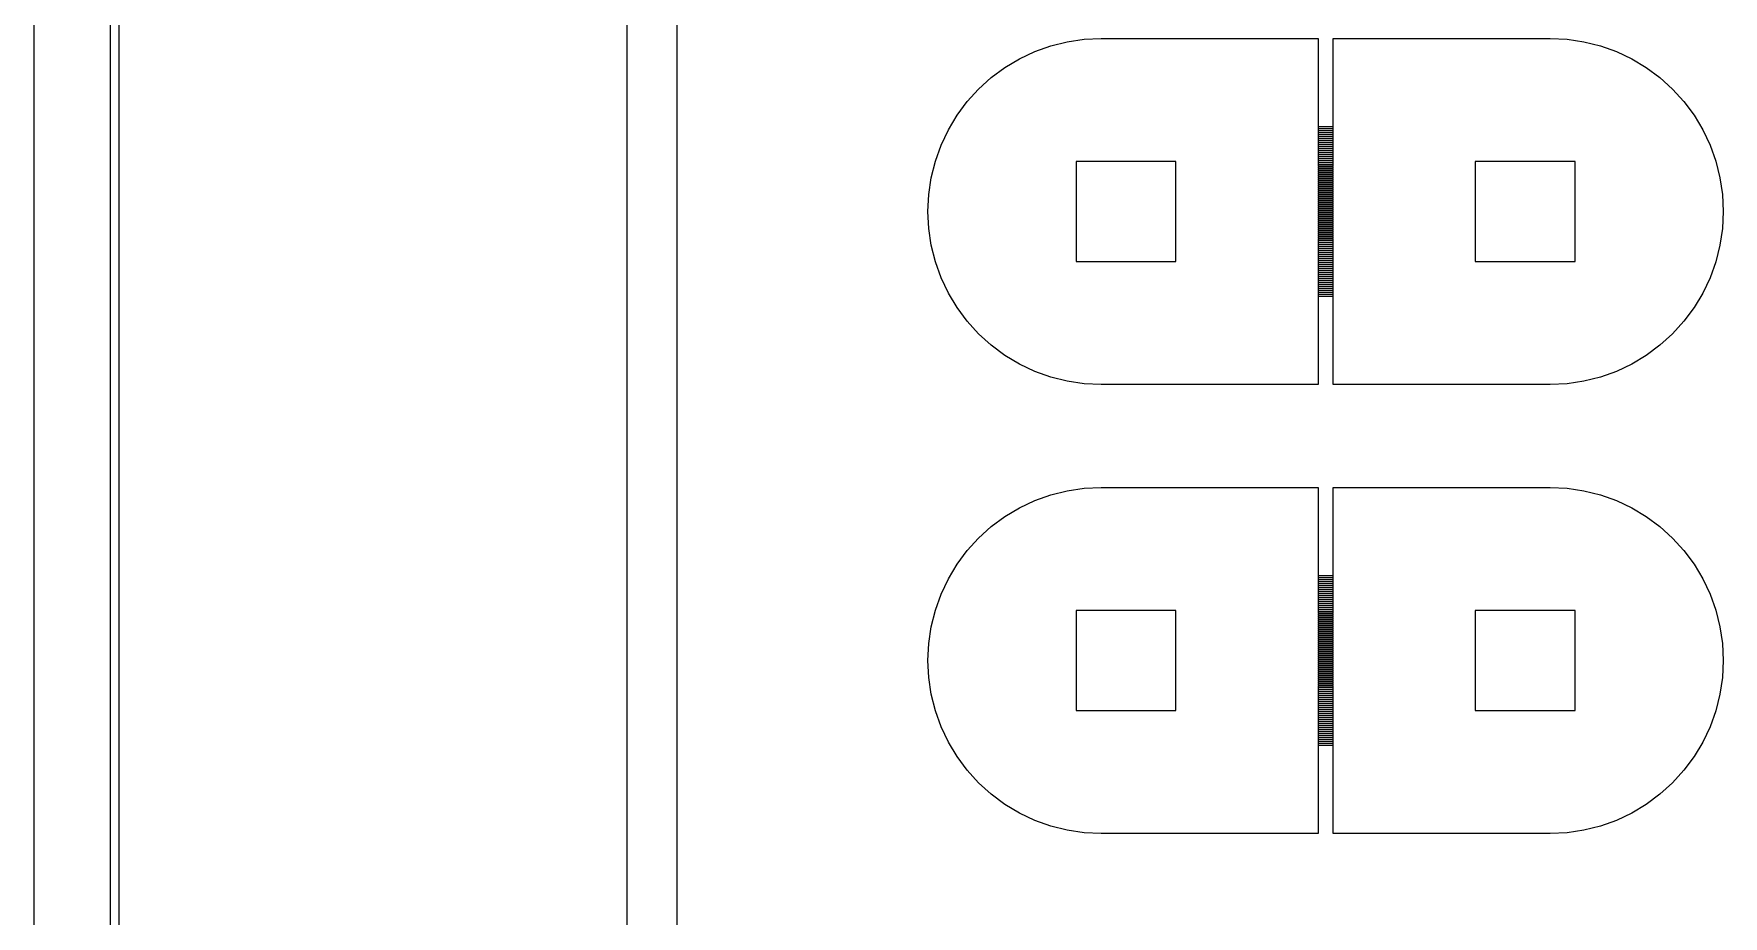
# Model space of a CAD drawing. Extents: x -17 to 130, y -40 to 112.
# Drawn here: x -16.89 to 16.97, y 17.37 to 35.06 of the extents above; entities that cross this region are included whole.
import ezdxf

# ---------------------------------------------------------------- set-up
doc = ezdxf.new("R2010")
doc.units = 0

msp = doc.modelspace()

# ---------------------------------------------------------------- linework, layer by layer
for p, q in [((-5, -4.5), (-5, 76.5)), ((-4, 76), (-4, -4)), ((-16.8921, 64.7463), (-16.8921, 7.25366)), ((-15.3519, 7.25034), (-15.3519, 64.7497)), ((-15.1895, 64.7488), (-15.1895, 7.25121)), ((3.49272, 34.8206), (3.82304, 34.9033)), ((3.82304, 34.9033), (4.15988, 34.9533)), ((4.15988, 34.9533), (4.5, 34.97)), ((4.5, 34.97), (8.85001, 34.97)), ((8.85001, 34.97), (8.85001, 33.205)), ((9.14999, 33.205), (9.14999, 34.97)), ((9.14999, 34.97), (13.5, 34.97)), ((13.5, 34.97), (13.8401, 34.9533)), ((13.8401, 34.9533), (14.177, 34.9033)), ((14.177, 34.9033), (14.5073, 34.8206)), ((2.57217, 34.3852), (2.86426, 34.5603)), ((2.86426, 34.5603), (3.17209, 34.7059)), ((3.17209, 34.7059), (3.49272, 34.8206)), ((14.5073, 34.8206), (14.8279, 34.7059)), ((14.8279, 34.7059), (15.1357, 34.5603)), ((15.1357, 34.5603), (15.4278, 34.3852)), ((2.29866, 34.1823), (2.57217, 34.3852)), ((15.4278, 34.3852), (15.7013, 34.1823)), ((1.81766, 33.7013), (2.04634, 33.9537)), ((2.04634, 33.9537), (2.29866, 34.1823)), ((15.7013, 34.1823), (15.9537, 33.9537)), ((15.9537, 33.9537), (16.1823, 33.7013)), ((1.61481, 33.4278), (1.81766, 33.7013)), ((16.1823, 33.7013), (16.3852, 33.4278)), ((1.43974, 33.1357), (1.61481, 33.4278)), ((8.85001, 33.205), (9.14999, 33.205)), ((9.14999, 33.195), (8.85001, 33.195)), ((8.85001, 33.195), (8.85001, 33.165)), ((9.14999, 33.165), (9.14999, 33.195)), ((16.3852, 33.4278), (16.5603, 33.1357)), ((1.29414, 32.8279), (1.43974, 33.1357)), ((8.85001, 33.165), (9.14999, 33.165)), ((9.14999, 33.155), (8.85001, 33.155)), ((8.85001, 33.155), (8.85001, 33.125)), ((8.85001, 33.125), (9.14999, 33.125)), ((9.14999, 33.115), (8.85001, 33.115)), ((8.85001, 33.115), (8.85001, 33.085)), ((8.85001, 33.085), (9.14999, 33.085)), ((9.14999, 33.075), (8.85001, 33.075)), ((8.85001, 33.075), (8.85001, 33.045)), ((8.85001, 33.045), (9.14999, 33.045)), ((9.14999, 33.035), (8.85001, 33.035)), ((8.85001, 33.035), (8.85001, 33.005)), ((8.85001, 33.005), (9.14999, 33.005)), ((9.14999, 32.995), (8.85001, 32.995)), ((8.85001, 32.995), (8.85001, 32.965)), ((8.85001, 32.965), (9.14999, 32.965)), ((9.14999, 32.955), (8.85001, 32.955)), ((8.85001, 32.955), (8.85001, 32.925)), ((8.85001, 32.925), (9.14999, 32.925)), ((9.14999, 32.915), (8.85001, 32.915)), ((8.85001, 32.915), (8.85001, 32.885)), ((8.85001, 32.885), (9.14999, 32.885)), ((9.14999, 32.875), (8.85001, 32.875)), ((8.85001, 32.875), (8.85001, 32.845)), ((9.14999, 33.125), (9.14999, 33.155)), ((9.14999, 33.085), (9.14999, 33.115)), ((9.14999, 33.045), (9.14999, 33.075)), ((9.14999, 33.005), (9.14999, 33.035)), ((9.14999, 32.965), (9.14999, 32.995)), ((9.14999, 32.925), (9.14999, 32.955)), ((9.14999, 32.885), (9.14999, 32.915)), ((9.14999, 32.845), (9.14999, 32.875)), ((16.5603, 33.1357), (16.7059, 32.8279)), ((1.17943, 32.5073), (1.29414, 32.8279)), ((8.85001, 32.845), (9.14999, 32.845)), ((9.14999, 32.835), (8.85001, 32.835)), ((8.85001, 32.835), (8.85001, 32.805)), ((8.85001, 32.805), (9.14999, 32.805)), ((9.14999, 32.795), (8.85001, 32.795)), ((8.85001, 32.795), (8.85001, 32.765)), ((8.85001, 32.765), (9.14999, 32.765)), ((9.14999, 32.755), (8.85001, 32.755)), ((8.85001, 32.755), (8.85001, 32.725)), ((8.85001, 32.725), (9.14999, 32.725)), ((9.14999, 32.715), (8.85001, 32.715)), ((8.85001, 32.715), (8.85001, 32.685)), ((8.85001, 32.685), (9.14999, 32.685)), ((9.14999, 32.675), (8.85001, 32.675)), ((8.85001, 32.675), (8.85001, 32.645)), ((8.85001, 32.645), (9.14999, 32.645)), ((9.14999, 32.635), (8.85001, 32.635)), ((8.85001, 32.635), (8.85001, 32.605)), ((8.85001, 32.605), (9.14999, 32.605)), ((9.14999, 32.595), (8.85001, 32.595)), ((8.85001, 32.595), (8.85001, 32.565)), ((8.85001, 32.565), (9.14999, 32.565)), ((9.14999, 32.555), (8.85001, 32.555)), ((8.85001, 32.555), (8.85001, 32.525)), ((8.85001, 32.525), (9.14999, 32.525)), ((9.14999, 32.515), (8.85001, 32.515)), ((8.85001, 32.515), (8.85001, 32.485)), ((9.14999, 32.805), (9.14999, 32.835)), ((9.14999, 32.765), (9.14999, 32.795)), ((9.14999, 32.725), (9.14999, 32.755)), ((9.14999, 32.685), (9.14999, 32.715)), ((9.14999, 32.645), (9.14999, 32.675)), ((9.14999, 32.605), (9.14999, 32.635)), ((9.14999, 32.565), (9.14999, 32.595)), ((9.14999, 32.525), (9.14999, 32.555)), ((9.14999, 32.485), (9.14999, 32.515)), ((16.7059, 32.8279), (16.8206, 32.5073)), ((1.04672, 31.8401), (1.09668, 32.177)), ((1.09668, 32.177), (1.17943, 32.5073)), ((6, 32.5), (4, 32.5)), ((4, 32.5), (4, 30.5)), ((6, 30.5), (6, 32.5)), ((8.85001, 32.485), (9.14999, 32.485)), ((9.14999, 32.475), (8.85001, 32.475)), ((8.85001, 32.475), (8.85001, 32.445)), ((8.85001, 32.445), (9.14999, 32.445)), ((9.14999, 32.435), (8.85001, 32.435)), ((8.85001, 32.435), (8.85001, 32.405)), ((8.85001, 32.405), (9.14999, 32.405)), ((9.14999, 32.395), (8.85001, 32.395)), ((8.85001, 32.395), (8.85001, 32.365)), ((8.85001, 32.365), (9.14999, 32.365)), ((9.14999, 32.355), (8.85001, 32.355)), ((8.85001, 32.355), (8.85001, 32.325)), ((8.85001, 32.325), (9.14999, 32.325)), ((9.14999, 32.315), (8.85001, 32.315)), ((8.85001, 32.315), (8.85001, 32.285)), ((8.85001, 32.285), (9.14999, 32.285)), ((9.14999, 32.275), (8.85001, 32.275)), ((8.85001, 32.275), (8.85001, 32.245)), ((8.85001, 32.245), (9.14999, 32.245)), ((9.14999, 32.235), (8.85001, 32.235)), ((8.85001, 32.235), (8.85001, 32.205)), ((8.85001, 32.205), (9.14999, 32.205)), ((9.14999, 32.195), (8.85001, 32.195)), ((8.85001, 32.195), (8.85001, 32.165)), ((9.14999, 32.445), (9.14999, 32.475)), ((9.14999, 32.405), (9.14999, 32.435)), ((9.14999, 32.365), (9.14999, 32.395)), ((9.14999, 32.325), (9.14999, 32.355)), ((9.14999, 32.285), (9.14999, 32.315)), ((9.14999, 32.245), (9.14999, 32.275)), ((9.14999, 32.205), (9.14999, 32.235)), ((9.14999, 32.165), (9.14999, 32.195)), ((14, 32.5), (12, 32.5)), ((12, 32.5), (12, 30.5)), ((14, 30.5), (14, 32.5)), ((16.8206, 32.5073), (16.9033, 32.177)), ((16.9033, 32.177), (16.9533, 31.8401)), ((1.03001, 31.5), (1.04672, 31.8401)), ((8.85001, 32.165), (9.14999, 32.165)), ((9.14999, 32.155), (8.85001, 32.155)), ((8.85001, 32.155), (8.85001, 32.125)), ((8.85001, 32.125), (9.14999, 32.125)), ((9.14999, 32.115), (8.85001, 32.115)), ((8.85001, 32.115), (8.85001, 32.085)), ((8.85001, 32.085), (9.14999, 32.085)), ((9.14999, 32.075), (8.85001, 32.075)), ((8.85001, 32.075), (8.85001, 32.045)), ((8.85001, 32.045), (9.14999, 32.045)), ((9.14999, 32.035), (8.85001, 32.035)), ((8.85001, 32.035), (8.85001, 32.005)), ((8.85001, 32.005), (9.14999, 32.005)), ((9.14999, 31.995), (8.85001, 31.995)), ((8.85001, 31.995), (8.85001, 31.965)), ((8.85001, 31.965), (9.14999, 31.965)), ((9.14999, 31.955), (8.85001, 31.955)), ((8.85001, 31.955), (8.85001, 31.925)), ((8.85001, 31.925), (9.14999, 31.925)), ((9.14999, 31.915), (8.85001, 31.915)), ((8.85001, 31.915), (8.85001, 31.885)), ((8.85001, 31.885), (9.14999, 31.885)), ((9.14999, 31.875), (8.85001, 31.875)), ((8.85001, 31.875), (8.85001, 31.845)), ((8.85001, 31.845), (9.14999, 31.845)), ((9.14999, 31.835), (8.85001, 31.835)), ((8.85001, 31.835), (8.85001, 31.805)), ((9.14999, 32.125), (9.14999, 32.155)), ((9.14999, 32.085), (9.14999, 32.115)), ((9.14999, 32.045), (9.14999, 32.075)), ((9.14999, 32.005), (9.14999, 32.035)), ((9.14999, 31.965), (9.14999, 31.995)), ((9.14999, 31.925), (9.14999, 31.955)), ((9.14999, 31.885), (9.14999, 31.915)), ((9.14999, 31.845), (9.14999, 31.875)), ((9.14999, 31.805), (9.14999, 31.835)), ((16.9533, 31.8401), (16.97, 31.5)), ((1.04672, 31.1599), (1.03001, 31.5)), ((8.85001, 31.805), (9.14999, 31.805)), ((9.14999, 31.795), (8.85001, 31.795)), ((8.85001, 31.795), (8.85001, 31.765)), ((8.85001, 31.765), (9.14999, 31.765)), ((9.14999, 31.755), (8.85001, 31.755)), ((8.85001, 31.755), (8.85001, 31.725)), ((8.85001, 31.725), (9.14999, 31.725)), ((9.14999, 31.715), (8.85001, 31.715)), ((8.85001, 31.715), (8.85001, 31.685)), ((8.85001, 31.685), (9.14999, 31.685)), ((9.14999, 31.675), (8.85001, 31.675)), ((8.85001, 31.675), (8.85001, 31.645)), ((8.85001, 31.645), (9.14999, 31.645)), ((9.14999, 31.635), (8.85001, 31.635)), ((8.85001, 31.635), (8.85001, 31.605)), ((8.85001, 31.605), (9.14999, 31.605)), ((9.14999, 31.595), (8.85001, 31.595)), ((8.85001, 31.595), (8.85001, 31.565)), ((8.85001, 31.565), (9.14999, 31.565)), ((9.14999, 31.555), (8.85001, 31.555)), ((8.85001, 31.555), (8.85001, 31.525)), ((8.85001, 31.525), (9.14999, 31.525)), ((9.14999, 31.515), (8.85001, 31.515)), ((8.85001, 31.515), (8.85001, 31.485)), ((9.14999, 31.765), (9.14999, 31.795)), ((9.14999, 31.725), (9.14999, 31.755)), ((9.14999, 31.685), (9.14999, 31.715)), ((9.14999, 31.645), (9.14999, 31.675)), ((9.14999, 31.605), (9.14999, 31.635)), ((9.14999, 31.565), (9.14999, 31.595)), ((9.14999, 31.525), (9.14999, 31.555)), ((9.14999, 31.485), (9.14999, 31.515)), ((16.97, 31.5), (16.9533, 31.1599)), ((1.09668, 30.823), (1.04672, 31.1599)), ((8.85001, 31.485), (9.14999, 31.485)), ((9.14999, 31.475), (8.85001, 31.475)), ((8.85001, 31.475), (8.85001, 31.445)), ((8.85001, 31.445), (9.14999, 31.445)), ((9.14999, 31.435), (8.85001, 31.435)), ((8.85001, 31.435), (8.85001, 31.405)), ((8.85001, 31.405), (9.14999, 31.405)), ((9.14999, 31.395), (8.85001, 31.395)), ((8.85001, 31.395), (8.85001, 31.365)), ((8.85001, 31.365), (9.14999, 31.365)), ((9.14999, 31.355), (8.85001, 31.355)), ((8.85001, 31.355), (8.85001, 31.325)), ((8.85001, 31.325), (9.14999, 31.325)), ((9.14999, 31.315), (8.85001, 31.315)), ((8.85001, 31.315), (8.85001, 31.285)), ((8.85001, 31.285), (9.14999, 31.285)), ((9.14999, 31.275), (8.85001, 31.275)), ((8.85001, 31.275), (8.85001, 31.245)), ((8.85001, 31.245), (9.14999, 31.245)), ((9.14999, 31.235), (8.85001, 31.235)), ((8.85001, 31.235), (8.85001, 31.205)), ((8.85001, 31.205), (9.14999, 31.205)), ((9.14999, 31.195), (8.85001, 31.195)), ((8.85001, 31.195), (8.85001, 31.165)), ((8.85001, 31.165), (9.14999, 31.165)), ((9.14999, 31.155), (8.85001, 31.155)), ((8.85001, 31.155), (8.85001, 31.125)), ((9.14999, 31.445), (9.14999, 31.475)), ((9.14999, 31.405), (9.14999, 31.435)), ((9.14999, 31.365), (9.14999, 31.395)), ((9.14999, 31.325), (9.14999, 31.355)), ((9.14999, 31.285), (9.14999, 31.315)), ((9.14999, 31.245), (9.14999, 31.275)), ((9.14999, 31.205), (9.14999, 31.235)), ((9.14999, 31.165), (9.14999, 31.195)), ((9.14999, 31.125), (9.14999, 31.155)), ((16.9533, 31.1599), (16.9033, 30.823)), ((1.17943, 30.4927), (1.09668, 30.823)), ((8.85001, 31.125), (9.14999, 31.125)), ((9.14999, 31.115), (8.85001, 31.115)), ((8.85001, 31.115), (8.85001, 31.085)), ((8.85001, 31.085), (9.14999, 31.085)), ((9.14999, 31.075), (8.85001, 31.075)), ((8.85001, 31.075), (8.85001, 31.045)), ((8.85001, 31.045), (9.14999, 31.045)), ((9.14999, 31.035), (8.85001, 31.035)), ((8.85001, 31.035), (8.85001, 31.005)), ((8.85001, 31.005), (9.14999, 31.005)), ((9.14999, 30.995), (8.85001, 30.995)), ((8.85001, 30.995), (8.85001, 30.965)), ((8.85001, 30.965), (9.14999, 30.965)), ((9.14999, 30.955), (8.85001, 30.955)), ((8.85001, 30.955), (8.85001, 30.925)), ((8.85001, 30.925), (9.14999, 30.925)), ((9.14999, 30.915), (8.85001, 30.915)), ((8.85001, 30.915), (8.85001, 30.885)), ((8.85001, 30.885), (9.14999, 30.885)), ((9.14999, 30.875), (8.85001, 30.875)), ((8.85001, 30.875), (8.85001, 30.845)), ((8.85001, 30.845), (9.14999, 30.845)), ((9.14999, 30.835), (8.85001, 30.835)), ((8.85001, 30.835), (8.85001, 30.805)), ((9.14999, 31.085), (9.14999, 31.115)), ((9.14999, 31.045), (9.14999, 31.075)), ((9.14999, 31.005), (9.14999, 31.035)), ((9.14999, 30.965), (9.14999, 30.995)), ((9.14999, 30.925), (9.14999, 30.955)), ((9.14999, 30.885), (9.14999, 30.915)), ((9.14999, 30.845), (9.14999, 30.875)), ((9.14999, 30.805), (9.14999, 30.835)), ((16.9033, 30.823), (16.8206, 30.4927)), ((1.29414, 30.1721), (1.17943, 30.4927)), ((4, 30.5), (6, 30.5)), ((8.85001, 30.805), (9.14999, 30.805)), ((9.14999, 30.795), (8.85001, 30.795)), ((8.85001, 30.795), (8.85001, 30.765)), ((8.85001, 30.765), (9.14999, 30.765)), ((9.14999, 30.755), (8.85001, 30.755)), ((8.85001, 30.755), (8.85001, 30.725)), ((8.85001, 30.725), (9.14999, 30.725)), ((9.14999, 30.715), (8.85001, 30.715)), ((8.85001, 30.715), (8.85001, 30.685)), ((8.85001, 30.685), (9.14999, 30.685)), ((9.14999, 30.675), (8.85001, 30.675)), ((8.85001, 30.675), (8.85001, 30.645)), ((8.85001, 30.645), (9.14999, 30.645)), ((9.14999, 30.635), (8.85001, 30.635)), ((8.85001, 30.635), (8.85001, 30.605)), ((8.85001, 30.605), (9.14999, 30.605)), ((9.14999, 30.595), (8.85001, 30.595)), ((8.85001, 30.595), (8.85001, 30.565)), ((8.85001, 30.565), (9.14999, 30.565)), ((9.14999, 30.555), (8.85001, 30.555)), ((8.85001, 30.555), (8.85001, 30.525)), ((8.85001, 30.525), (9.14999, 30.525)), ((9.14999, 30.515), (8.85001, 30.515)), ((8.85001, 30.515), (8.85001, 30.485)), ((8.85001, 30.485), (9.14999, 30.485)), ((9.14999, 30.765), (9.14999, 30.795)), ((9.14999, 30.725), (9.14999, 30.755)), ((9.14999, 30.685), (9.14999, 30.715)), ((9.14999, 30.645), (9.14999, 30.675)), ((9.14999, 30.605), (9.14999, 30.635)), ((9.14999, 30.565), (9.14999, 30.595)), ((9.14999, 30.525), (9.14999, 30.555)), ((9.14999, 30.485), (9.14999, 30.515)), ((12, 30.5), (14, 30.5)), ((16.8206, 30.4927), (16.7059, 30.1721)), ((1.43974, 29.8643), (1.29414, 30.1721)), ((9.14999, 30.475), (8.85001, 30.475)), ((8.85001, 30.475), (8.85001, 30.445)), ((8.85001, 30.445), (9.14999, 30.445)), ((9.14999, 30.435), (8.85001, 30.435)), ((8.85001, 30.435), (8.85001, 30.405)), ((8.85001, 30.405), (9.14999, 30.405)), ((9.14999, 30.395), (8.85001, 30.395)), ((8.85001, 30.395), (8.85001, 30.365)), ((8.85001, 30.365), (9.14999, 30.365)), ((9.14999, 30.355), (8.85001, 30.355)), ((8.85001, 30.355), (8.85001, 30.325)), ((8.85001, 30.325), (9.14999, 30.325)), ((9.14999, 30.315), (8.85001, 30.315)), ((8.85001, 30.315), (8.85001, 30.285)), ((8.85001, 30.285), (9.14999, 30.285)), ((9.14999, 30.275), (8.85001, 30.275)), ((8.85001, 30.275), (8.85001, 30.245)), ((8.85001, 30.245), (9.14999, 30.245)), ((9.14999, 30.235), (8.85001, 30.235)), ((8.85001, 30.235), (8.85001, 30.205)), ((8.85001, 30.205), (9.14999, 30.205)), ((9.14999, 30.195), (8.85001, 30.195)), ((8.85001, 30.195), (8.85001, 30.165)), ((8.85001, 30.165), (9.14999, 30.165)), ((9.14999, 30.155), (8.85001, 30.155)), ((8.85001, 30.155), (8.85001, 30.125)), ((9.14999, 30.445), (9.14999, 30.475)), ((9.14999, 30.405), (9.14999, 30.435)), ((9.14999, 30.365), (9.14999, 30.395)), ((9.14999, 30.325), (9.14999, 30.355)), ((9.14999, 30.285), (9.14999, 30.315)), ((9.14999, 30.245), (9.14999, 30.275)), ((9.14999, 30.205), (9.14999, 30.235)), ((9.14999, 30.165), (9.14999, 30.195)), ((9.14999, 30.125), (9.14999, 30.155)), ((16.7059, 30.1721), (16.5603, 29.8643)), ((1.61481, 29.5722), (1.43974, 29.8643)), ((8.85001, 30.125), (9.14999, 30.125)), ((9.14999, 30.115), (8.85001, 30.115)), ((8.85001, 30.115), (8.85001, 30.085)), ((8.85001, 30.085), (9.14999, 30.085)), ((9.14999, 30.075), (8.85001, 30.075)), ((8.85001, 30.075), (8.85001, 30.045)), ((8.85001, 30.045), (9.14999, 30.045)), ((9.14999, 30.035), (8.85001, 30.035)), ((8.85001, 30.035), (8.85001, 30.005)), ((8.85001, 30.005), (9.14999, 30.005)), ((9.14999, 29.995), (8.85001, 29.995)), ((8.85001, 29.995), (8.85001, 29.965)), ((8.85001, 29.965), (9.14999, 29.965)), ((9.14999, 29.955), (8.85001, 29.955)), ((8.85001, 29.955), (8.85001, 29.925)), ((8.85001, 29.925), (9.14999, 29.925)), ((9.14999, 29.915), (8.85001, 29.915)), ((8.85001, 29.915), (8.85001, 29.885)), ((8.85001, 29.885), (9.14999, 29.885)), ((9.14999, 29.875), (8.85001, 29.875)), ((8.85001, 29.875), (8.85001, 29.845)), ((8.85001, 29.845), (9.14999, 29.845)), ((9.14999, 29.835), (8.85001, 29.835)), ((8.85001, 29.835), (8.85001, 29.805)), ((8.85001, 29.805), (9.14999, 29.805)), ((9.14999, 30.085), (9.14999, 30.115)), ((9.14999, 30.045), (9.14999, 30.075)), ((9.14999, 30.005), (9.14999, 30.035)), ((9.14999, 29.965), (9.14999, 29.995)), ((9.14999, 29.925), (9.14999, 29.955)), ((9.14999, 29.885), (9.14999, 29.915)), ((9.14999, 29.845), (9.14999, 29.875)), ((9.14999, 29.805), (9.14999, 29.835)), ((16.5603, 29.8643), (16.3852, 29.5722)), ((1.81766, 29.2987), (1.61481, 29.5722)), ((9.14999, 29.795), (8.85001, 29.795)), ((8.85001, 29.795), (8.85001, 28.03)), ((9.14999, 28.03), (9.14999, 29.795)), ((16.3852, 29.5722), (16.1823, 29.2987)), ((2.04634, 29.0463), (1.81766, 29.2987)), ((16.1823, 29.2987), (15.9537, 29.0463)), ((2.29866, 28.8177), (2.04634, 29.0463)), ((2.57217, 28.6148), (2.29866, 28.8177)), ((15.7013, 28.8177), (15.4278, 28.6148)), ((15.9537, 29.0463), (15.7013, 28.8177)), ((2.86426, 28.4397), (2.57217, 28.6148)), ((15.4278, 28.6148), (15.1357, 28.4397)), ((3.17209, 28.2941), (2.86426, 28.4397)), ((3.49272, 28.1794), (3.17209, 28.2941)), ((3.82304, 28.0967), (3.49272, 28.1794)), ((14.5073, 28.1794), (14.177, 28.0967)), ((14.8279, 28.2941), (14.5073, 28.1794)), ((15.1357, 28.4397), (14.8279, 28.2941)), ((4.15988, 28.0467), (3.82304, 28.0967)), ((4.5, 28.03), (4.15988, 28.0467)), ((8.85001, 28.03), (4.5, 28.03)), ((13.5, 28.03), (9.14999, 28.03)), ((13.8401, 28.0467), (13.5, 28.03)), ((14.177, 28.0967), (13.8401, 28.0467)), ((3.17209, 25.7059), (3.49272, 25.8206)), ((3.49272, 25.8206), (3.82304, 25.9033)), ((3.82304, 25.9033), (4.15988, 25.9533)), ((4.15988, 25.9533), (4.5, 25.97)), ((4.5, 25.97), (8.85001, 25.97)), ((8.85001, 25.97), (8.85001, 24.205)), ((9.14999, 24.205), (9.14999, 25.97)), ((9.14999, 25.97), (13.5, 25.97)), ((13.5, 25.97), (13.8401, 25.9533)), ((13.8401, 25.9533), (14.177, 25.9033)), ((14.177, 25.9033), (14.5073, 25.8206)), ((14.5073, 25.8206), (14.8279, 25.7059)), ((2.57217, 25.3852), (2.86426, 25.5603)), ((2.86426, 25.5603), (3.17209, 25.7059)), ((14.8279, 25.7059), (15.1357, 25.5603)), ((15.1357, 25.5603), (15.4278, 25.3852)), ((2.04634, 24.9537), (2.29866, 25.1823)), ((2.29866, 25.1823), (2.57217, 25.3852)), ((15.4278, 25.3852), (15.7013, 25.1823)), ((15.7013, 25.1823), (15.9537, 24.9537)), ((1.81766, 24.7013), (2.04634, 24.9537)), ((15.9537, 24.9537), (16.1823, 24.7013)), ((1.43974, 24.1357), (1.61481, 24.4278)), ((1.61481, 24.4278), (1.81766, 24.7013)), ((16.1823, 24.7013), (16.3852, 24.4278)), ((16.3852, 24.4278), (16.5603, 24.1357)), ((1.29414, 23.8279), (1.43974, 24.1357)), ((8.85001, 24.205), (9.14999, 24.205)), ((9.14999, 24.195), (8.85001, 24.195)), ((8.85001, 24.195), (8.85001, 24.165)), ((8.85001, 24.165), (9.14999, 24.165)), ((9.14999, 24.155), (8.85001, 24.155)), ((8.85001, 24.155), (8.85001, 24.125)), ((8.85001, 24.125), (9.14999, 24.125)), ((9.14999, 24.115), (8.85001, 24.115)), ((8.85001, 24.115), (8.85001, 24.085)), ((8.85001, 24.085), (9.14999, 24.085)), ((9.14999, 24.075), (8.85001, 24.075)), ((8.85001, 24.075), (8.85001, 24.045)), ((8.85001, 24.045), (9.14999, 24.045)), ((9.14999, 24.165), (9.14999, 24.195)), ((9.14999, 24.125), (9.14999, 24.155)), ((9.14999, 24.085), (9.14999, 24.115)), ((9.14999, 24.045), (9.14999, 24.075)), ((16.5603, 24.1357), (16.7059, 23.8279)), ((1.17943, 23.5073), (1.29414, 23.8279)), ((9.14999, 24.035), (8.85001, 24.035)), ((8.85001, 24.035), (8.85001, 24.005)), ((8.85001, 24.005), (9.14999, 24.005)), ((9.14999, 23.995), (8.85001, 23.995)), ((8.85001, 23.995), (8.85001, 23.965)), ((8.85001, 23.965), (9.14999, 23.965)), ((9.14999, 23.955), (8.85001, 23.955)), ((8.85001, 23.955), (8.85001, 23.925)), ((8.85001, 23.925), (9.14999, 23.925)), ((9.14999, 23.915), (8.85001, 23.915)), ((8.85001, 23.915), (8.85001, 23.885)), ((8.85001, 23.885), (9.14999, 23.885)), ((9.14999, 23.875), (8.85001, 23.875)), ((8.85001, 23.875), (8.85001, 23.845)), ((8.85001, 23.845), (9.14999, 23.845)), ((9.14999, 23.835), (8.85001, 23.835)), ((8.85001, 23.835), (8.85001, 23.805)), ((8.85001, 23.805), (9.14999, 23.805)), ((9.14999, 23.795), (8.85001, 23.795)), ((8.85001, 23.795), (8.85001, 23.765)), ((8.85001, 23.765), (9.14999, 23.765)), ((9.14999, 23.755), (8.85001, 23.755)), ((8.85001, 23.755), (8.85001, 23.725)), ((8.85001, 23.725), (9.14999, 23.725)), ((9.14999, 23.715), (8.85001, 23.715)), ((8.85001, 23.715), (8.85001, 23.685)), ((9.14999, 24.005), (9.14999, 24.035)), ((9.14999, 23.965), (9.14999, 23.995)), ((9.14999, 23.925), (9.14999, 23.955)), ((9.14999, 23.885), (9.14999, 23.915)), ((9.14999, 23.845), (9.14999, 23.875)), ((9.14999, 23.805), (9.14999, 23.835)), ((9.14999, 23.765), (9.14999, 23.795)), ((9.14999, 23.725), (9.14999, 23.755)), ((9.14999, 23.685), (9.14999, 23.715)), ((16.7059, 23.8279), (16.8206, 23.5073)), ((1.09668, 23.177), (1.17943, 23.5073)), ((6, 23.5), (4, 23.5)), ((4, 23.5), (4, 21.5)), ((6, 21.5), (6, 23.5)), ((8.85001, 23.685), (9.14999, 23.685)), ((9.14999, 23.675), (8.85001, 23.675)), ((8.85001, 23.675), (8.85001, 23.645)), ((8.85001, 23.645), (9.14999, 23.645)), ((9.14999, 23.635), (8.85001, 23.635)), ((8.85001, 23.635), (8.85001, 23.605)), ((8.85001, 23.605), (9.14999, 23.605)), ((9.14999, 23.595), (8.85001, 23.595)), ((8.85001, 23.595), (8.85001, 23.565)), ((8.85001, 23.565), (9.14999, 23.565)), ((9.14999, 23.555), (8.85001, 23.555)), ((8.85001, 23.555), (8.85001, 23.525)), ((8.85001, 23.525), (9.14999, 23.525)), ((9.14999, 23.515), (8.85001, 23.515)), ((8.85001, 23.515), (8.85001, 23.485)), ((8.85001, 23.485), (9.14999, 23.485)), ((9.14999, 23.475), (8.85001, 23.475)), ((8.85001, 23.475), (8.85001, 23.445)), ((8.85001, 23.445), (9.14999, 23.445)), ((9.14999, 23.435), (8.85001, 23.435)), ((8.85001, 23.435), (8.85001, 23.405)), ((8.85001, 23.405), (9.14999, 23.405)), ((9.14999, 23.395), (8.85001, 23.395)), ((8.85001, 23.395), (8.85001, 23.365)), ((8.85001, 23.365), (9.14999, 23.365)), ((9.14999, 23.645), (9.14999, 23.675)), ((9.14999, 23.605), (9.14999, 23.635)), ((9.14999, 23.565), (9.14999, 23.595)), ((9.14999, 23.525), (9.14999, 23.555)), ((9.14999, 23.485), (9.14999, 23.515)), ((9.14999, 23.445), (9.14999, 23.475)), ((9.14999, 23.405), (9.14999, 23.435)), ((9.14999, 23.365), (9.14999, 23.395)), ((14, 23.5), (12, 23.5)), ((12, 23.5), (12, 21.5)), ((14, 21.5), (14, 23.5)), ((16.8206, 23.5073), (16.9033, 23.177)), ((1.04672, 22.8401), (1.09668, 23.177)), ((9.14999, 23.355), (8.85001, 23.355)), ((8.85001, 23.355), (8.85001, 23.325)), ((8.85001, 23.325), (9.14999, 23.325)), ((9.14999, 23.315), (8.85001, 23.315)), ((8.85001, 23.315), (8.85001, 23.285)), ((8.85001, 23.285), (9.14999, 23.285)), ((9.14999, 23.275), (8.85001, 23.275)), ((8.85001, 23.275), (8.85001, 23.245)), ((8.85001, 23.245), (9.14999, 23.245)), ((9.14999, 23.235), (8.85001, 23.235)), ((8.85001, 23.235), (8.85001, 23.205)), ((8.85001, 23.205), (9.14999, 23.205)), ((9.14999, 23.195), (8.85001, 23.195)), ((8.85001, 23.195), (8.85001, 23.165)), ((8.85001, 23.165), (9.14999, 23.165)), ((9.14999, 23.155), (8.85001, 23.155)), ((8.85001, 23.155), (8.85001, 23.125)), ((8.85001, 23.125), (9.14999, 23.125)), ((9.14999, 23.115), (8.85001, 23.115)), ((8.85001, 23.115), (8.85001, 23.085)), ((8.85001, 23.085), (9.14999, 23.085)), ((9.14999, 23.075), (8.85001, 23.075)), ((8.85001, 23.075), (8.85001, 23.045)), ((8.85001, 23.045), (9.14999, 23.045)), ((9.14999, 23.035), (8.85001, 23.035)), ((8.85001, 23.035), (8.85001, 23.005)), ((9.14999, 23.325), (9.14999, 23.355)), ((9.14999, 23.285), (9.14999, 23.315)), ((9.14999, 23.245), (9.14999, 23.275)), ((9.14999, 23.205), (9.14999, 23.235)), ((9.14999, 23.165), (9.14999, 23.195)), ((9.14999, 23.125), (9.14999, 23.155)), ((9.14999, 23.085), (9.14999, 23.115)), ((9.14999, 23.045), (9.14999, 23.075)), ((9.14999, 23.005), (9.14999, 23.035)), ((16.9033, 23.177), (16.9533, 22.8401)), ((1.03001, 22.5), (1.04672, 22.8401)), ((8.85001, 23.005), (9.14999, 23.005)), ((9.14999, 22.995), (8.85001, 22.995)), ((8.85001, 22.995), (8.85001, 22.965)), ((8.85001, 22.965), (9.14999, 22.965)), ((9.14999, 22.955), (8.85001, 22.955)), ((8.85001, 22.955), (8.85001, 22.925)), ((8.85001, 22.925), (9.14999, 22.925)), ((9.14999, 22.915), (8.85001, 22.915)), ((8.85001, 22.915), (8.85001, 22.885)), ((8.85001, 22.885), (9.14999, 22.885)), ((9.14999, 22.875), (8.85001, 22.875)), ((8.85001, 22.875), (8.85001, 22.845)), ((8.85001, 22.845), (9.14999, 22.845)), ((9.14999, 22.835), (8.85001, 22.835)), ((8.85001, 22.835), (8.85001, 22.805)), ((8.85001, 22.805), (9.14999, 22.805)), ((9.14999, 22.795), (8.85001, 22.795)), ((8.85001, 22.795), (8.85001, 22.765)), ((8.85001, 22.765), (9.14999, 22.765)), ((9.14999, 22.755), (8.85001, 22.755)), ((8.85001, 22.755), (8.85001, 22.725)), ((8.85001, 22.725), (9.14999, 22.725)), ((9.14999, 22.715), (8.85001, 22.715)), ((8.85001, 22.715), (8.85001, 22.685)), ((9.14999, 22.965), (9.14999, 22.995)), ((9.14999, 22.925), (9.14999, 22.955)), ((9.14999, 22.885), (9.14999, 22.915)), ((9.14999, 22.845), (9.14999, 22.875)), ((9.14999, 22.805), (9.14999, 22.835)), ((9.14999, 22.765), (9.14999, 22.795)), ((9.14999, 22.725), (9.14999, 22.755)), ((9.14999, 22.685), (9.14999, 22.715)), ((16.9533, 22.8401), (16.97, 22.5)), ((1.04672, 22.1599), (1.03001, 22.5)), ((8.85001, 22.685), (9.14999, 22.685)), ((9.14999, 22.675), (8.85001, 22.675)), ((8.85001, 22.675), (8.85001, 22.645)), ((8.85001, 22.645), (9.14999, 22.645)), ((9.14999, 22.635), (8.85001, 22.635)), ((8.85001, 22.635), (8.85001, 22.605)), ((8.85001, 22.605), (9.14999, 22.605)), ((9.14999, 22.595), (8.85001, 22.595)), ((8.85001, 22.595), (8.85001, 22.565)), ((8.85001, 22.565), (9.14999, 22.565)), ((9.14999, 22.555), (8.85001, 22.555)), ((8.85001, 22.555), (8.85001, 22.525)), ((8.85001, 22.525), (9.14999, 22.525)), ((9.14999, 22.515), (8.85001, 22.515)), ((8.85001, 22.515), (8.85001, 22.485)), ((8.85001, 22.485), (9.14999, 22.485)), ((9.14999, 22.475), (8.85001, 22.475)), ((8.85001, 22.475), (8.85001, 22.445)), ((8.85001, 22.445), (9.14999, 22.445)), ((9.14999, 22.435), (8.85001, 22.435)), ((8.85001, 22.435), (8.85001, 22.405)), ((8.85001, 22.405), (9.14999, 22.405)), ((9.14999, 22.395), (8.85001, 22.395)), ((8.85001, 22.395), (8.85001, 22.365)), ((8.85001, 22.365), (9.14999, 22.365)), ((9.14999, 22.355), (8.85001, 22.355)), ((8.85001, 22.355), (8.85001, 22.325)), ((9.14999, 22.645), (9.14999, 22.675)), ((9.14999, 22.605), (9.14999, 22.635)), ((9.14999, 22.565), (9.14999, 22.595)), ((9.14999, 22.525), (9.14999, 22.555)), ((9.14999, 22.485), (9.14999, 22.515)), ((9.14999, 22.445), (9.14999, 22.475)), ((9.14999, 22.405), (9.14999, 22.435)), ((9.14999, 22.365), (9.14999, 22.395)), ((9.14999, 22.325), (9.14999, 22.355)), ((16.97, 22.5), (16.9533, 22.1599)), ((1.09668, 21.823), (1.04672, 22.1599)), ((8.85001, 22.325), (9.14999, 22.325)), ((9.14999, 22.315), (8.85001, 22.315)), ((8.85001, 22.315), (8.85001, 22.285)), ((8.85001, 22.285), (9.14999, 22.285)), ((9.14999, 22.275), (8.85001, 22.275)), ((8.85001, 22.275), (8.85001, 22.245)), ((8.85001, 22.245), (9.14999, 22.245)), ((9.14999, 22.235), (8.85001, 22.235)), ((8.85001, 22.235), (8.85001, 22.205)), ((8.85001, 22.205), (9.14999, 22.205)), ((9.14999, 22.195), (8.85001, 22.195)), ((8.85001, 22.195), (8.85001, 22.165)), ((8.85001, 22.165), (9.14999, 22.165)), ((9.14999, 22.155), (8.85001, 22.155)), ((8.85001, 22.155), (8.85001, 22.125)), ((8.85001, 22.125), (9.14999, 22.125)), ((9.14999, 22.115), (8.85001, 22.115)), ((8.85001, 22.115), (8.85001, 22.085)), ((8.85001, 22.085), (9.14999, 22.085)), ((9.14999, 22.075), (8.85001, 22.075)), ((8.85001, 22.075), (8.85001, 22.045)), ((8.85001, 22.045), (9.14999, 22.045)), ((9.14999, 22.035), (8.85001, 22.035)), ((8.85001, 22.035), (8.85001, 22.005)), ((9.14999, 22.285), (9.14999, 22.315)), ((9.14999, 22.245), (9.14999, 22.275)), ((9.14999, 22.205), (9.14999, 22.235)), ((9.14999, 22.165), (9.14999, 22.195)), ((9.14999, 22.125), (9.14999, 22.155)), ((9.14999, 22.085), (9.14999, 22.115)), ((9.14999, 22.045), (9.14999, 22.075)), ((9.14999, 22.005), (9.14999, 22.035)), ((16.9533, 22.1599), (16.9033, 21.823)), ((1.17943, 21.4927), (1.09668, 21.823)), ((8.85001, 22.005), (9.14999, 22.005)), ((9.14999, 21.995), (8.85001, 21.995)), ((8.85001, 21.995), (8.85001, 21.965)), ((8.85001, 21.965), (9.14999, 21.965)), ((9.14999, 21.955), (8.85001, 21.955)), ((8.85001, 21.955), (8.85001, 21.925)), ((8.85001, 21.925), (9.14999, 21.925)), ((9.14999, 21.915), (8.85001, 21.915)), ((8.85001, 21.915), (8.85001, 21.885)), ((8.85001, 21.885), (9.14999, 21.885)), ((9.14999, 21.875), (8.85001, 21.875)), ((8.85001, 21.875), (8.85001, 21.845)), ((8.85001, 21.845), (9.14999, 21.845)), ((9.14999, 21.835), (8.85001, 21.835)), ((8.85001, 21.835), (8.85001, 21.805)), ((8.85001, 21.805), (9.14999, 21.805)), ((9.14999, 21.795), (8.85001, 21.795)), ((8.85001, 21.795), (8.85001, 21.765)), ((8.85001, 21.765), (9.14999, 21.765)), ((9.14999, 21.755), (8.85001, 21.755)), ((8.85001, 21.755), (8.85001, 21.725)), ((8.85001, 21.725), (9.14999, 21.725)), ((9.14999, 21.715), (8.85001, 21.715)), ((8.85001, 21.715), (8.85001, 21.685)), ((8.85001, 21.685), (9.14999, 21.685)), ((9.14999, 21.675), (8.85001, 21.675)), ((8.85001, 21.675), (8.85001, 21.645)), ((9.14999, 21.965), (9.14999, 21.995)), ((9.14999, 21.925), (9.14999, 21.955)), ((9.14999, 21.885), (9.14999, 21.915)), ((9.14999, 21.845), (9.14999, 21.875)), ((9.14999, 21.805), (9.14999, 21.835)), ((9.14999, 21.765), (9.14999, 21.795)), ((9.14999, 21.725), (9.14999, 21.755)), ((9.14999, 21.685), (9.14999, 21.715)), ((9.14999, 21.645), (9.14999, 21.675)), ((16.9033, 21.823), (16.8206, 21.4927)), ((1.29414, 21.1721), (1.17943, 21.4927)), ((4, 21.5), (6, 21.5)), ((8.85001, 21.645), (9.14999, 21.645)), ((9.14999, 21.635), (8.85001, 21.635)), ((8.85001, 21.635), (8.85001, 21.605)), ((8.85001, 21.605), (9.14999, 21.605)), ((9.14999, 21.595), (8.85001, 21.595)), ((8.85001, 21.595), (8.85001, 21.565)), ((8.85001, 21.565), (9.14999, 21.565)), ((9.14999, 21.555), (8.85001, 21.555)), ((8.85001, 21.555), (8.85001, 21.525)), ((8.85001, 21.525), (9.14999, 21.525)), ((9.14999, 21.515), (8.85001, 21.515)), ((8.85001, 21.515), (8.85001, 21.485)), ((8.85001, 21.485), (9.14999, 21.485)), ((9.14999, 21.475), (8.85001, 21.475)), ((8.85001, 21.475), (8.85001, 21.445)), ((8.85001, 21.445), (9.14999, 21.445)), ((9.14999, 21.435), (8.85001, 21.435)), ((8.85001, 21.435), (8.85001, 21.405)), ((8.85001, 21.405), (9.14999, 21.405)), ((9.14999, 21.395), (8.85001, 21.395)), ((8.85001, 21.395), (8.85001, 21.365)), ((8.85001, 21.365), (9.14999, 21.365)), ((9.14999, 21.355), (8.85001, 21.355)), ((8.85001, 21.355), (8.85001, 21.325)), ((9.14999, 21.605), (9.14999, 21.635)), ((9.14999, 21.565), (9.14999, 21.595)), ((9.14999, 21.525), (9.14999, 21.555)), ((9.14999, 21.485), (9.14999, 21.515)), ((9.14999, 21.445), (9.14999, 21.475)), ((9.14999, 21.405), (9.14999, 21.435)), ((9.14999, 21.365), (9.14999, 21.395)), ((9.14999, 21.325), (9.14999, 21.355)), ((12, 21.5), (14, 21.5)), ((16.8206, 21.4927), (16.7059, 21.1721)), ((1.43974, 20.8643), (1.29414, 21.1721)), ((8.85001, 21.325), (9.14999, 21.325)), ((9.14999, 21.315), (8.85001, 21.315)), ((8.85001, 21.315), (8.85001, 21.285)), ((8.85001, 21.285), (9.14999, 21.285)), ((9.14999, 21.275), (8.85001, 21.275)), ((8.85001, 21.275), (8.85001, 21.245)), ((8.85001, 21.245), (9.14999, 21.245)), ((9.14999, 21.235), (8.85001, 21.235)), ((8.85001, 21.235), (8.85001, 21.205)), ((8.85001, 21.205), (9.14999, 21.205)), ((9.14999, 21.195), (8.85001, 21.195)), ((8.85001, 21.195), (8.85001, 21.165)), ((8.85001, 21.165), (9.14999, 21.165)), ((9.14999, 21.155), (8.85001, 21.155)), ((8.85001, 21.155), (8.85001, 21.125)), ((8.85001, 21.125), (9.14999, 21.125)), ((9.14999, 21.115), (8.85001, 21.115)), ((8.85001, 21.115), (8.85001, 21.085)), ((8.85001, 21.085), (9.14999, 21.085)), ((9.14999, 21.075), (8.85001, 21.075)), ((8.85001, 21.075), (8.85001, 21.045)), ((8.85001, 21.045), (9.14999, 21.045)), ((9.14999, 21.035), (8.85001, 21.035)), ((8.85001, 21.035), (8.85001, 21.005)), ((8.85001, 21.005), (9.14999, 21.005)), ((9.14999, 20.995), (8.85001, 20.995)), ((8.85001, 20.995), (8.85001, 20.965)), ((9.14999, 21.285), (9.14999, 21.315)), ((9.14999, 21.245), (9.14999, 21.275)), ((9.14999, 21.205), (9.14999, 21.235)), ((9.14999, 21.165), (9.14999, 21.195)), ((9.14999, 21.125), (9.14999, 21.155)), ((9.14999, 21.085), (9.14999, 21.115)), ((9.14999, 21.045), (9.14999, 21.075)), ((9.14999, 21.005), (9.14999, 21.035)), ((9.14999, 20.965), (9.14999, 20.995)), ((16.7059, 21.1721), (16.5603, 20.8643)), ((1.61481, 20.5722), (1.43974, 20.8643)), ((8.85001, 20.965), (9.14999, 20.965)), ((9.14999, 20.955), (8.85001, 20.955)), ((8.85001, 20.955), (8.85001, 20.925)), ((8.85001, 20.925), (9.14999, 20.925)), ((9.14999, 20.915), (8.85001, 20.915)), ((8.85001, 20.915), (8.85001, 20.885)), ((8.85001, 20.885), (9.14999, 20.885)), ((9.14999, 20.875), (8.85001, 20.875)), ((8.85001, 20.875), (8.85001, 20.845)), ((8.85001, 20.845), (9.14999, 20.845)), ((9.14999, 20.835), (8.85001, 20.835)), ((8.85001, 20.835), (8.85001, 20.805)), ((8.85001, 20.805), (9.14999, 20.805)), ((9.14999, 20.795), (8.85001, 20.795)), ((8.85001, 20.795), (8.85001, 19.03)), ((9.14999, 20.925), (9.14999, 20.955)), ((9.14999, 20.885), (9.14999, 20.915)), ((9.14999, 20.845), (9.14999, 20.875)), ((9.14999, 20.805), (9.14999, 20.835)), ((9.14999, 19.03), (9.14999, 20.795)), ((16.5603, 20.8643), (16.3852, 20.5722)), ((1.81766, 20.2987), (1.61481, 20.5722)), ((16.3852, 20.5722), (16.1823, 20.2987)), ((2.04634, 20.0463), (1.81766, 20.2987)), ((2.29866, 19.8177), (2.04634, 20.0463)), ((15.9537, 20.0463), (15.7013, 19.8177)), ((16.1823, 20.2987), (15.9537, 20.0463)), ((2.57217, 19.6148), (2.29866, 19.8177)), ((15.7013, 19.8177), (15.4278, 19.6148)), ((2.86426, 19.4397), (2.57217, 19.6148)), ((3.17209, 19.2941), (2.86426, 19.4397)), ((15.1357, 19.4397), (14.8279, 19.2941)), ((15.4278, 19.6148), (15.1357, 19.4397)), ((3.49272, 19.1794), (3.17209, 19.2941)), ((3.82304, 19.0967), (3.49272, 19.1794)), ((4.15988, 19.0467), (3.82304, 19.0967)), ((4.5, 19.03), (4.15988, 19.0467)), ((8.85001, 19.03), (4.5, 19.03)), ((13.5, 19.03), (9.14999, 19.03)), ((13.8401, 19.0467), (13.5, 19.03)), ((14.177, 19.0967), (13.8401, 19.0467)), ((14.5073, 19.1794), (14.177, 19.0967)), ((14.8279, 19.2941), (14.5073, 19.1794))]:
    msp.add_line(p, q)

doc.saveas('drawing.dxf')
